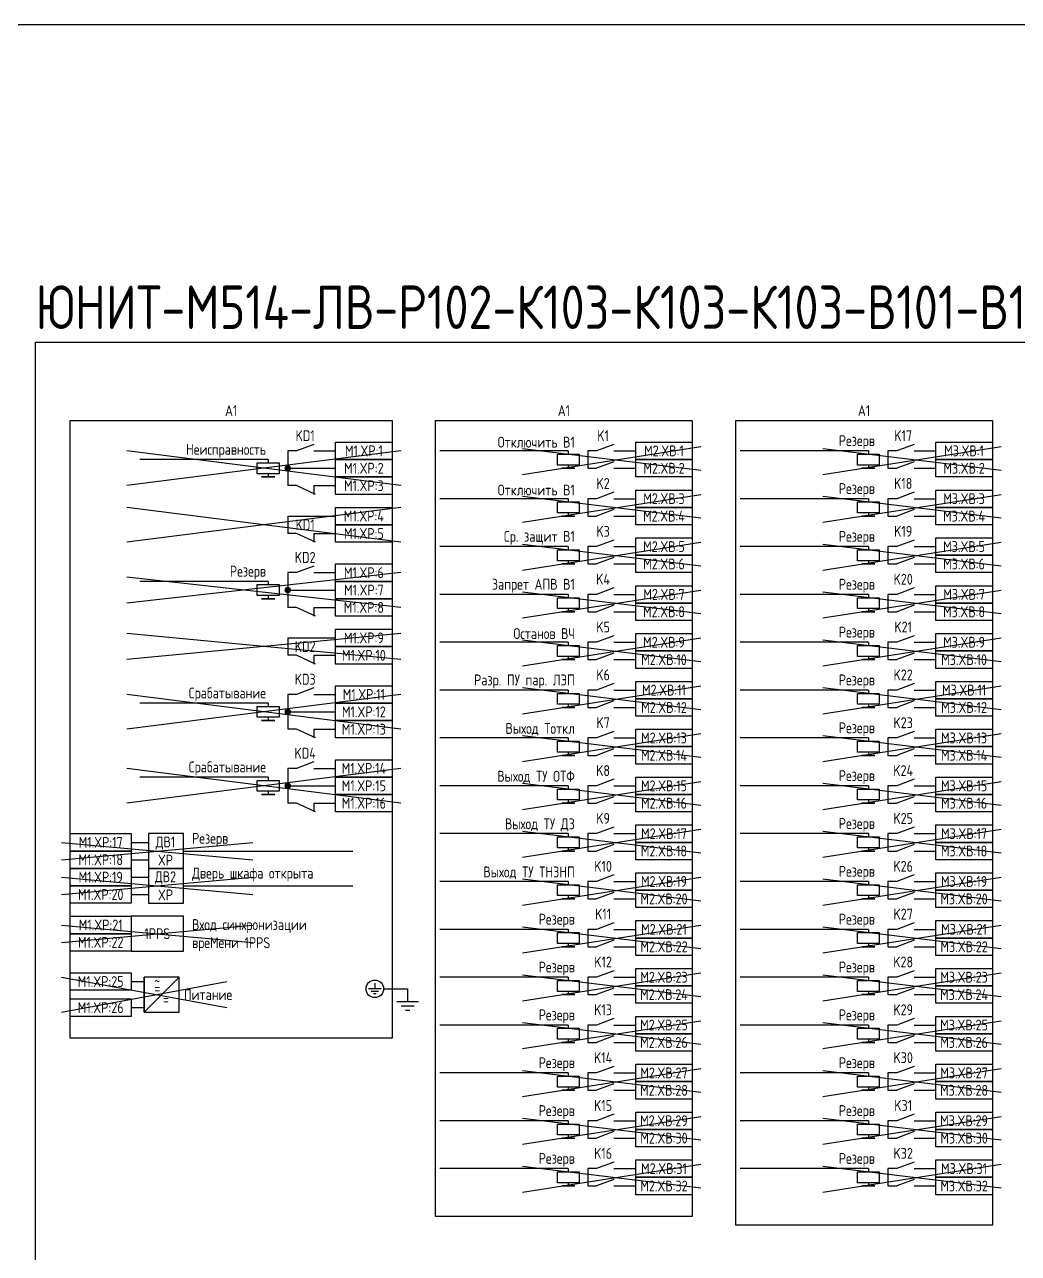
# Model space of a CAD drawing. Header units: millimetres. Extents: x -863 to 2106, y -90 to 586.
# Drawn here: x -2.5 to 226, y 303.5 to 586 of the extents above; entities that cross this region are included whole.
import ezdxf

# ---------------------------------------------------------------- set-up
doc = ezdxf.new("R2010")
doc.units = ezdxf.units.MM
doc.styles.add('Gost_type_A', font='GOST_0.TTF')

# ---------------------------------------------------------------- blocks, each defined once
blk = doc.blocks.new('POINT')
at = {"const_width": 0.75}
blk.add_lwpolyline([(-0.375, 0, 1), (0.375, 0, 1)], format="xyb", close=True, dxfattribs=at)

msp = doc.modelspace()

# ---------------------------------------------------------------- linework, layer by layer
at = {"ltscale": 4.32}
for p, q in [((64.01, 489.5), (60.01, 488)), ((133.01, 489.5), (129.01, 488)), ((202.01, 489.5), (198.01, 488)), ((133.01, 485.5), (129.01, 484)), ((202.01, 485.5), (198.01, 484)), ((64.4, 478), (60.01, 480)), ((133.01, 478.5), (129.01, 477)), ((202.01, 478.5), (198.01, 477)), ((133.01, 474.5), (129.01, 473)), ((202.01, 474.5), (198.01, 473)), ((64.4, 467), (60.01, 469)), ((133.01, 467.5), (129.01, 466)), ((202.01, 467.5), (198.01, 466)), ((133.01, 463.5), (129.01, 462)), ((202.01, 463.5), (198.01, 462)), ((64.01, 461.5), (60.01, 460)), ((133.01, 456.5), (129.01, 455)), ((202.01, 456.5), (198.01, 455)), ((133.01, 452.5), (129.01, 451)), ((202.01, 452.5), (198.01, 451)), ((64.4, 450), (60.01, 452)), ((133.01, 445.5), (129.01, 444)), ((202.01, 445.5), (198.01, 444)), ((64.4, 439), (60.01, 441)), ((133.01, 441.5), (129.01, 440)), ((202.01, 441.5), (198.01, 440)), ((64.01, 433.5), (60.01, 432)), ((133.01, 434.5), (129.01, 433)), ((202.01, 434.5), (198.01, 433)), ((133.01, 430.5), (129.01, 429)), ((202.01, 430.5), (198.01, 429)), ((64.4, 422), (60.01, 424)), ((133.01, 423.5), (129.01, 422)), ((202.01, 423.5), (198.01, 422)), ((133.01, 419.5), (129.01, 418)), ((202.01, 419.5), (198.01, 418)), ((64.01, 416.5), (60.01, 415)), ((133.01, 412.5), (129.01, 411)), ((202.01, 412.5), (198.01, 411)), ((64.4, 405), (60.01, 407)), ((133.01, 408.5), (129.01, 407)), ((202.01, 408.5), (198.01, 407)), ((133.01, 401.5), (129.01, 400)), ((202.01, 401.5), (198.01, 400)), ((133.01, 397.5), (129.01, 396)), ((202.01, 397.5), (198.01, 396)), ((133.01, 390.5), (129.01, 389)), ((202.01, 390.5), (198.01, 389)), ((133.01, 386.5), (129.01, 385)), ((202.01, 386.5), (198.01, 385)), ((133.01, 379.5), (129.01, 378)), ((202.01, 379.5), (198.01, 378)), ((133.01, 375.5), (129.01, 374)), ((202.01, 375.5), (198.01, 374)), ((133.01, 368.5), (129.01, 367)), ((202.01, 368.5), (198.01, 367)), ((78.04, 365.6), (78.04, 364.32)), ((133.01, 364.5), (129.01, 363)), ((202.01, 364.5), (198.01, 363)), ((79.46, 364.32), (76.61, 364.32)), ((78.89, 363.75), (77.18, 363.75)), ((78.32, 363.18), (77.75, 363.18)), ((85.57, 364.32), (85.57, 361.32)), ((88.07, 361.32), (83.07, 361.32)), ((87.07, 360.32), (84.07, 360.32)), ((86.07, 359.32), (85.07, 359.32)), ((133.01, 357.5), (129.01, 356)), ((202.01, 357.5), (198.01, 356)), ((133.01, 353.5), (129.01, 352)), ((202.01, 353.5), (198.01, 352)), ((133.01, 346.5), (129.01, 345)), ((202.01, 346.5), (198.01, 345)), ((133.01, 342.5), (129.01, 341)), ((202.01, 342.5), (198.01, 341)), ((133.01, 335.5), (129.01, 334)), ((202.01, 335.5), (198.01, 334)), ((133.01, 331.5), (129.01, 330)), ((202.01, 331.5), (198.01, 330)), ((133.01, 324.5), (129.01, 323)), ((202.01, 324.5), (198.01, 323)), ((133.01, 320.5), (129.01, 319)), ((202.01, 320.5), (198.01, 319))]:
    msp.add_line(p, q, dxfattribs=at)
at = {"color": 6}
for p, q in [((112, 482.58), (153, 489)), ((84, 480), (21, 488)), ((84, 488), (21, 480)), ((112, 488.58), (153, 483.58)), ((112, 471.58), (153, 478)), ((112, 477.58), (153, 472.58)), ((84, 467), (21, 475)), ((84, 475), (21, 467)), ((112, 460.58), (153, 467)), ((112, 466.58), (153, 461.58)), ((112, 449.58), (153, 456)), ((112, 455.58), (153, 450.58)), ((112, 438.58), (153, 445)), ((112, 444.58), (153, 439.58)), ((112, 427.58), (153, 434)), ((112, 433.58), (153, 428.58)), ((84, 424), (21, 432)), ((84, 432), (21, 424)), ((112, 416.58), (153, 423)), ((112, 422.58), (153, 417.58)), ((84, 407), (21, 415)), ((84, 415), (21, 407)), ((112, 405.58), (153, 412)), ((112, 411.58), (153, 406.58)), ((112, 394.58), (153, 401)), ((112, 400.58), (153, 395.58)), ((6, 390), (50, 386)), ((6, 386), (50, 390)), ((112, 383.58), (153, 390)), ((112, 389.58), (153, 384.58)), ((6, 367), (44, 360)), ((6, 359), (44, 366))]:
    msp.add_line(p, q, dxfattribs=at)
at = {"color": 114, "true_color": 0x139b48}
for p, q in [((181, 482.58), (222, 489)), ((181, 488.58), (222, 483.58)), ((181, 471.58), (222, 478)), ((181, 477.58), (222, 472.58)), ((181, 460.58), (222, 467)), ((181, 466.58), (222, 461.58)), ((84, 460), (21, 453)), ((84, 452), (21, 459)), ((181, 449.58), (222, 456)), ((181, 455.58), (222, 450.58)), ((84, 440), (21, 446)), ((84, 446), (21, 440)), ((181, 438.58), (222, 445)), ((181, 444.58), (222, 439.58)), ((181, 427.58), (222, 434)), ((181, 433.58), (222, 428.58)), ((181, 416.58), (222, 423)), ((181, 422.58), (222, 417.58)), ((181, 405.58), (222, 412)), ((181, 411.58), (222, 406.58)), ((181, 394.58), (222, 401)), ((181, 400.58), (222, 395.58)), ((6, 398), (50, 394)), ((6, 394), (50, 398)), ((181, 383.58), (222, 390)), ((181, 389.58), (222, 384.58)), ((6, 379), (50, 375)), ((6, 375), (50, 379)), ((112, 372.58), (153, 379)), ((112, 378.58), (153, 373.58)), ((181, 372.58), (222, 379)), ((181, 378.58), (222, 373.58)), ((112, 361.58), (153, 368)), ((112, 367.58), (153, 362.58)), ((181, 361.58), (222, 368)), ((181, 367.58), (222, 362.58)), ((112, 350.58), (153, 357)), ((112, 356.58), (153, 351.58)), ((181, 350.58), (222, 357)), ((181, 356.58), (222, 351.58)), ((112, 339.58), (153, 346)), ((112, 345.58), (153, 340.58)), ((181, 339.58), (222, 346)), ((181, 345.58), (222, 340.58)), ((112, 328.58), (153, 335)), ((112, 334.58), (153, 329.58)), ((181, 328.58), (222, 335)), ((181, 334.58), (222, 329.58)), ((112, 317.58), (153, 324)), ((112, 323.58), (153, 318.58)), ((181, 317.58), (222, 324)), ((181, 323.58), (222, 318.58))]:
    msp.add_line(p, q, dxfattribs=at)
for p, q in [((53.51, 486), (24.01, 486)), ((53.51, 486), (53.51, 485.25)), ((122.51, 488), (93.01, 488)), ((122.51, 488), (122.51, 487.25)), ((191.51, 488), (162.01, 488)), ((191.51, 488), (191.51, 487.25)), ((122.51, 484.75), (122.51, 484)), ((191.51, 484.75), (191.51, 484)), ((53.51, 482.75), (53.51, 482)), ((64.01, 480), (64.01, 478)), ((122.51, 477), (93.01, 477)), ((122.51, 477), (122.51, 476.25)), ((191.51, 477), (162.01, 477)), ((191.51, 477), (191.51, 476.25)), ((58.01, 473), (58.01, 469)), ((122.51, 473.75), (122.51, 473)), ((191.51, 473.75), (191.51, 473)), ((64.01, 469), (64.01, 467)), ((122.51, 466), (93.01, 466)), ((122.51, 466), (122.51, 465.25)), ((191.51, 466), (162.01, 466)), ((191.51, 466), (191.51, 465.25)), ((122.51, 462.75), (122.51, 462)), ((191.51, 462.75), (191.51, 462)), ((53.51, 458), (24.01, 458)), ((53.51, 458), (53.51, 457.25)), ((122.51, 455), (93.01, 455)), ((122.51, 455), (122.51, 454.25)), ((191.51, 455), (162.01, 455)), ((191.51, 455), (191.51, 454.25)), ((53.51, 454.75), (53.51, 454)), ((64.01, 452), (64.01, 450)), ((122.51, 451.75), (122.51, 451)), ((191.51, 451.75), (191.51, 451)), ((58.01, 445), (58.01, 441)), ((122.51, 444), (93.01, 444)), ((122.51, 444), (122.51, 443.25)), ((191.51, 444), (162.01, 444)), ((191.51, 444), (191.51, 443.25)), ((64.01, 441), (64.01, 439)), ((122.51, 440.75), (122.51, 440)), ((191.51, 440.75), (191.51, 440)), ((122.51, 433), (93.01, 433)), ((122.51, 433), (122.51, 432.25)), ((191.51, 433), (162.01, 433)), ((191.51, 433), (191.51, 432.25)), ((53.51, 430), (24.01, 430)), ((53.51, 430), (53.51, 429.25)), ((122.51, 429.75), (122.51, 429)), ((191.51, 429.75), (191.51, 429)), ((53.51, 426.75), (53.51, 426)), ((64.01, 424), (64.01, 422)), ((122.51, 422), (93.01, 422)), ((122.51, 422), (122.51, 421.25)), ((191.51, 422), (162.01, 422)), ((191.51, 422), (191.51, 421.25)), ((122.51, 418.75), (122.51, 418)), ((191.51, 418.75), (191.51, 418)), ((53.51, 413), (24.01, 413)), ((53.51, 413), (53.51, 412.25)), ((53.51, 409.75), (53.51, 409)), ((122.51, 411), (93.01, 411)), ((122.51, 411), (122.51, 410.25)), ((191.51, 411), (162.01, 411)), ((191.51, 411), (191.51, 410.25)), ((64.01, 407), (64.01, 405)), ((122.51, 407.75), (122.51, 407)), ((191.51, 407.75), (191.51, 407)), ((122.51, 400), (93.01, 400)), ((122.51, 400), (122.51, 399.25)), ((191.51, 400), (162.01, 400)), ((191.51, 400), (191.51, 399.25)), ((22.01, 398), (26.01, 398)), ((34.01, 396), (73.01, 396)), ((122.51, 396.75), (122.51, 396)), ((191.51, 396.75), (191.51, 396)), ((22.01, 394), (26.01, 394)), ((22.01, 390), (26.01, 390)), ((34.01, 388), (73.01, 388)), ((122.51, 389), (93.01, 389)), ((122.51, 389), (122.51, 388.25)), ((191.51, 389), (162.01, 389)), ((191.51, 389), (191.51, 388.25)), ((22.01, 386), (26.01, 386)), ((122.51, 385.75), (122.51, 385)), ((191.51, 385.75), (191.51, 385)), ((122.51, 378), (93.01, 378)), ((122.51, 378), (122.51, 377.25)), ((191.51, 378), (162.01, 378)), ((191.51, 378), (191.51, 377.25)), ((122.51, 374.75), (122.51, 374)), ((191.51, 374.75), (191.51, 374)), ((25.01, 359), (25.01, 367)), ((25.01, 359), (33.01, 367)), ((122.51, 367), (93.01, 367)), ((122.51, 367), (122.51, 366.25)), ((191.51, 367), (162.01, 367)), ((191.51, 367), (191.51, 366.25)), ((80.06, 364.32), (85.57, 364.32)), ((122.51, 363.75), (122.51, 363)), ((191.51, 363.75), (191.51, 363)), ((122.51, 356), (93.01, 356)), ((122.51, 356), (122.51, 355.25)), ((191.51, 356), (162.01, 356)), ((191.51, 356), (191.51, 355.25)), ((122.51, 352.75), (122.51, 352)), ((191.51, 352.75), (191.51, 352)), ((122.51, 345), (93.01, 345)), ((122.51, 345), (122.51, 344.25)), ((191.51, 345), (162.01, 345)), ((191.51, 345), (191.51, 344.25)), ((122.51, 341.75), (122.51, 341)), ((191.51, 341.75), (191.51, 341)), ((122.51, 334), (93.01, 334)), ((122.51, 334), (122.51, 333.25)), ((191.51, 334), (162.01, 334)), ((191.51, 334), (191.51, 333.25)), ((122.51, 330.75), (122.51, 330)), ((191.51, 330.75), (191.51, 330)), ((122.51, 323), (93.01, 323)), ((122.51, 323), (122.51, 322.25)), ((191.51, 323), (162.01, 323)), ((191.51, 323), (191.51, 322.25)), ((122.51, 319.75), (122.51, 319)), ((191.51, 319.75), (191.51, 319))]:
    msp.add_line(p, q)
at = {"ltscale": 1.08}
for p, q in [((60.01, 488), (58.01, 488)), ((58.01, 488), (58.01, 480)), ((64.01, 488), (69.01, 488)), ((129.01, 488), (127.01, 488)), ((127.01, 488), (127.01, 484)), ((133.01, 488), (138.01, 488)), ((198.01, 488), (196.01, 488)), ((196.01, 488), (196.01, 484)), ((202.01, 488), (207.01, 488)), ((58.01, 484), (69.01, 484)), ((127.01, 484), (129.01, 484)), ((133.01, 484), (138.01, 484)), ((196.01, 484), (198.01, 484)), ((202.01, 484), (207.01, 484)), ((60.01, 480), (58.01, 480)), ((64.01, 480), (69.01, 480)), ((129.01, 477), (127.01, 477)), ((127.01, 477), (127.01, 473)), ((133.01, 477), (138.01, 477)), ((198.01, 477), (196.01, 477)), ((196.01, 477), (196.01, 473)), ((202.01, 477), (207.01, 477)), ((58.01, 473), (69.01, 473)), ((127.01, 473), (129.01, 473)), ((133.01, 473), (138.01, 473)), ((196.01, 473), (198.01, 473)), ((202.01, 473), (207.01, 473)), ((60.01, 469), (58.01, 469)), ((64.01, 469), (69.01, 469)), ((129.01, 466), (127.01, 466)), ((127.01, 466), (127.01, 462)), ((133.01, 466), (138.01, 466)), ((198.01, 466), (196.01, 466)), ((196.01, 466), (196.01, 462)), ((202.01, 466), (207.01, 466)), ((127.01, 462), (129.01, 462)), ((133.01, 462), (138.01, 462)), ((196.01, 462), (198.01, 462)), ((202.01, 462), (207.01, 462)), ((60.01, 460), (58.01, 460)), ((58.01, 460), (58.01, 452)), ((64.01, 460), (69.01, 460)), ((58.01, 456), (69.01, 456)), ((129.01, 455), (127.01, 455)), ((127.01, 455), (127.01, 451)), ((133.01, 455), (138.01, 455)), ((198.01, 455), (196.01, 455)), ((196.01, 455), (196.01, 451)), ((202.01, 455), (207.01, 455)), ((60.01, 452), (58.01, 452)), ((64.01, 452), (69.01, 452)), ((127.01, 451), (129.01, 451)), ((133.01, 451), (138.01, 451)), ((196.01, 451), (198.01, 451)), ((202.01, 451), (207.01, 451)), ((58.01, 445), (69.01, 445)), ((129.01, 444), (127.01, 444)), ((127.01, 444), (127.01, 440)), ((133.01, 444), (138.01, 444)), ((198.01, 444), (196.01, 444)), ((196.01, 444), (196.01, 440)), ((202.01, 444), (207.01, 444)), ((60.01, 441), (58.01, 441)), ((64.01, 441), (69.01, 441)), ((127.01, 440), (129.01, 440)), ((133.01, 440), (138.01, 440)), ((196.01, 440), (198.01, 440)), ((202.01, 440), (207.01, 440)), ((129.01, 433), (127.01, 433)), ((127.01, 433), (127.01, 429)), ((133.01, 433), (138.01, 433)), ((198.01, 433), (196.01, 433)), ((196.01, 433), (196.01, 429)), ((202.01, 433), (207.01, 433)), ((60.01, 432), (58.01, 432)), ((58.01, 432), (58.01, 424)), ((64.01, 432), (69.01, 432)), ((58.01, 428), (69.01, 428)), ((127.01, 429), (129.01, 429)), ((133.01, 429), (138.01, 429)), ((196.01, 429), (198.01, 429)), ((202.01, 429), (207.01, 429)), ((60.01, 424), (58.01, 424)), ((64.01, 424), (69.01, 424)), ((129.01, 422), (127.01, 422)), ((127.01, 422), (127.01, 418)), ((133.01, 422), (138.01, 422)), ((198.01, 422), (196.01, 422)), ((196.01, 422), (196.01, 418)), ((202.01, 422), (207.01, 422)), ((127.01, 418), (129.01, 418)), ((133.01, 418), (138.01, 418)), ((196.01, 418), (198.01, 418)), ((202.01, 418), (207.01, 418)), ((60.01, 415), (58.01, 415)), ((58.01, 415), (58.01, 407)), ((64.01, 415), (69.01, 415)), ((58.01, 411), (69.01, 411)), ((129.01, 411), (127.01, 411)), ((127.01, 411), (127.01, 407)), ((133.01, 411), (138.01, 411)), ((198.01, 411), (196.01, 411)), ((196.01, 411), (196.01, 407)), ((202.01, 411), (207.01, 411)), ((60.01, 407), (58.01, 407)), ((64.01, 407), (69.01, 407)), ((127.01, 407), (129.01, 407)), ((133.01, 407), (138.01, 407)), ((196.01, 407), (198.01, 407)), ((202.01, 407), (207.01, 407)), ((129.01, 400), (127.01, 400)), ((127.01, 400), (127.01, 396)), ((133.01, 400), (138.01, 400)), ((198.01, 400), (196.01, 400)), ((196.01, 400), (196.01, 396)), ((202.01, 400), (207.01, 400)), ((127.01, 396), (129.01, 396)), ((133.01, 396), (138.01, 396)), ((196.01, 396), (198.01, 396)), ((202.01, 396), (207.01, 396)), ((129.01, 389), (127.01, 389)), ((127.01, 389), (127.01, 385)), ((133.01, 389), (138.01, 389)), ((198.01, 389), (196.01, 389)), ((196.01, 389), (196.01, 385)), ((202.01, 389), (207.01, 389)), ((127.01, 385), (129.01, 385)), ((133.01, 385), (138.01, 385)), ((196.01, 385), (198.01, 385)), ((202.01, 385), (207.01, 385)), ((129.01, 378), (127.01, 378)), ((127.01, 378), (127.01, 374)), ((133.01, 378), (138.01, 378)), ((198.01, 378), (196.01, 378)), ((196.01, 378), (196.01, 374)), ((202.01, 378), (207.01, 378)), ((127.01, 374), (129.01, 374)), ((133.01, 374), (138.01, 374)), ((196.01, 374), (198.01, 374)), ((202.01, 374), (207.01, 374)), ((129.01, 367), (127.01, 367)), ((127.01, 367), (127.01, 363)), ((133.01, 367), (138.01, 367)), ((198.01, 367), (196.01, 367)), ((196.01, 367), (196.01, 363)), ((202.01, 367), (207.01, 367)), ((127.01, 363), (129.01, 363)), ((133.01, 363), (138.01, 363)), ((196.01, 363), (198.01, 363)), ((202.01, 363), (207.01, 363)), ((129.01, 356), (127.01, 356)), ((127.01, 356), (127.01, 352)), ((133.01, 356), (138.01, 356)), ((198.01, 356), (196.01, 356)), ((196.01, 356), (196.01, 352)), ((202.01, 356), (207.01, 356)), ((127.01, 352), (129.01, 352)), ((133.01, 352), (138.01, 352)), ((196.01, 352), (198.01, 352)), ((202.01, 352), (207.01, 352)), ((129.01, 345), (127.01, 345)), ((127.01, 345), (127.01, 341)), ((133.01, 345), (138.01, 345)), ((198.01, 345), (196.01, 345)), ((196.01, 345), (196.01, 341)), ((202.01, 345), (207.01, 345)), ((127.01, 341), (129.01, 341)), ((133.01, 341), (138.01, 341)), ((196.01, 341), (198.01, 341)), ((202.01, 341), (207.01, 341)), ((129.01, 334), (127.01, 334)), ((127.01, 334), (127.01, 330)), ((133.01, 334), (138.01, 334)), ((198.01, 334), (196.01, 334)), ((196.01, 334), (196.01, 330)), ((202.01, 334), (207.01, 334)), ((127.01, 330), (129.01, 330)), ((133.01, 330), (138.01, 330)), ((196.01, 330), (198.01, 330)), ((202.01, 330), (207.01, 330)), ((129.01, 323), (127.01, 323)), ((127.01, 323), (127.01, 319)), ((133.01, 323), (138.01, 323)), ((198.01, 323), (196.01, 323)), ((196.01, 323), (196.01, 319)), ((202.01, 323), (207.01, 323)), ((127.01, 319), (129.01, 319)), ((133.01, 319), (138.01, 319)), ((196.01, 319), (198.01, 319)), ((202.01, 319), (207.01, 319))]:
    msp.add_line(p, q, dxfattribs=at)
at = {"ltscale": 4}
for p, q in [((22.01, 366), (25.01, 366)), ((22.01, 360), (25.01, 360))]:
    msp.add_line(p, q, dxfattribs=at)
for points in [[(-863, 586), (2106, 586), (2106, -90), (-863, -90)], [(0, 513), (761, 513), (761, 297), (0, 297)], [(8.01, 495), (82.01, 495), (82.01, 353), (8.01, 353)], [(92.01, 495), (151.01, 495), (151.01, 312), (92.01, 312)], [(161.01, 495), (220.01, 495), (220.01, 310), (161.01, 310)], [(69.01, 490), (82.01, 490), (82.01, 486), (69.01, 486)], [(138.01, 490), (151.01, 490), (151.01, 486), (138.01, 486)], [(207.01, 490), (220.01, 490), (220.01, 486), (207.01, 486)], [(69.01, 486), (82.01, 486), (82.01, 482), (69.01, 482)], [(125.01, 487.25), (125.01, 484.75), (120.01, 484.75), (120.01, 487.25)], [(138.01, 486), (151.01, 486), (151.01, 482), (138.01, 482)], [(194.01, 487.25), (194.01, 484.75), (189.01, 484.75), (189.01, 487.25)], [(207.01, 486), (220.01, 486), (220.01, 482), (207.01, 482)], [(56.01, 485.25), (56.01, 482.75), (51.01, 482.75), (51.01, 485.25)], [(124.01, 484), (121.01, 484)], [(193.01, 484), (190.01, 484)], [(55.01, 482), (52.01, 482)], [(69.01, 482), (82.01, 482), (82.01, 478), (69.01, 478)], [(138.01, 479), (151.01, 479), (151.01, 475), (138.01, 475)], [(207.01, 479), (220.01, 479), (220.01, 475), (207.01, 475)], [(69.01, 475), (82.01, 475), (82.01, 471), (69.01, 471)], [(125.01, 476.25), (125.01, 473.75), (120.01, 473.75), (120.01, 476.25)], [(138.01, 475), (151.01, 475), (151.01, 471), (138.01, 471)], [(194.01, 476.25), (194.01, 473.75), (189.01, 473.75), (189.01, 476.25)], [(207.01, 475), (220.01, 475), (220.01, 471), (207.01, 471)], [(124.01, 473), (121.01, 473)], [(193.01, 473), (190.01, 473)], [(69.01, 471), (82.01, 471), (82.01, 467), (69.01, 467)], [(138.01, 468), (151.01, 468), (151.01, 464), (138.01, 464)], [(207.01, 468), (220.01, 468), (220.01, 464), (207.01, 464)], [(125.01, 465.25), (125.01, 462.75), (120.01, 462.75), (120.01, 465.25)], [(138.01, 464), (151.01, 464), (151.01, 460), (138.01, 460)], [(194.01, 465.25), (194.01, 462.75), (189.01, 462.75), (189.01, 465.25)], [(207.01, 464), (220.01, 464), (220.01, 460), (207.01, 460)], [(69.01, 462), (82.01, 462), (82.01, 458), (69.01, 458)], [(124.01, 462), (121.01, 462)], [(193.01, 462), (190.01, 462)], [(69.01, 458), (82.01, 458), (82.01, 454), (69.01, 454)], [(56.01, 457.25), (56.01, 454.75), (51.01, 454.75), (51.01, 457.25)], [(138.01, 457), (151.01, 457), (151.01, 453), (138.01, 453)], [(207.01, 457), (220.01, 457), (220.01, 453), (207.01, 453)], [(55.01, 454), (52.01, 454)], [(69.01, 454), (82.01, 454), (82.01, 450), (69.01, 450)], [(125.01, 454.25), (125.01, 451.75), (120.01, 451.75), (120.01, 454.25)], [(138.01, 453), (151.01, 453), (151.01, 449), (138.01, 449)], [(194.01, 454.25), (194.01, 451.75), (189.01, 451.75), (189.01, 454.25)], [(207.01, 453), (220.01, 453), (220.01, 449), (207.01, 449)], [(124.01, 451), (121.01, 451)], [(193.01, 451), (190.01, 451)], [(69.01, 447), (82.01, 447), (82.01, 443), (69.01, 443)], [(138.01, 446), (151.01, 446), (151.01, 442), (138.01, 442)], [(207.01, 446), (220.01, 446), (220.01, 442), (207.01, 442)], [(69.01, 443), (82.01, 443), (82.01, 439), (69.01, 439)], [(125.01, 443.25), (125.01, 440.75), (120.01, 440.75), (120.01, 443.25)], [(138.01, 442), (151.01, 442), (151.01, 438), (138.01, 438)], [(194.01, 443.25), (194.01, 440.75), (189.01, 440.75), (189.01, 443.25)], [(207.01, 442), (220.01, 442), (220.01, 438), (207.01, 438)], [(124.01, 440), (121.01, 440)], [(193.01, 440), (190.01, 440)], [(69.01, 434), (82.01, 434), (82.01, 430), (69.01, 430)], [(125.01, 432.25), (125.01, 429.75), (120.01, 429.75), (120.01, 432.25)], [(138.01, 435), (151.01, 435), (151.01, 431), (138.01, 431)], [(194.01, 432.25), (194.01, 429.75), (189.01, 429.75), (189.01, 432.25)], [(207.01, 435), (220.01, 435), (220.01, 431), (207.01, 431)], [(69.01, 430), (82.01, 430), (82.01, 426), (69.01, 426)], [(138.01, 431), (151.01, 431), (151.01, 427), (138.01, 427)], [(207.01, 431), (220.01, 431), (220.01, 427), (207.01, 427)], [(56.01, 429.25), (56.01, 426.75), (51.01, 426.75), (51.01, 429.25)], [(124.01, 429), (121.01, 429)], [(193.01, 429), (190.01, 429)], [(55.01, 426), (52.01, 426)], [(69.01, 426), (82.01, 426), (82.01, 422), (69.01, 422)], [(138.01, 424), (151.01, 424), (151.01, 420), (138.01, 420)], [(207.01, 424), (220.01, 424), (220.01, 420), (207.01, 420)], [(125.01, 421.25), (125.01, 418.75), (120.01, 418.75), (120.01, 421.25)], [(194.01, 421.25), (194.01, 418.75), (189.01, 418.75), (189.01, 421.25)], [(138.01, 420), (151.01, 420), (151.01, 416), (138.01, 416)], [(207.01, 420), (220.01, 420), (220.01, 416), (207.01, 416)], [(69.01, 417), (82.01, 417), (82.01, 413), (69.01, 413)], [(124.01, 418), (121.01, 418)], [(193.01, 418), (190.01, 418)], [(69.01, 413), (82.01, 413), (82.01, 409), (69.01, 409)], [(138.01, 413), (151.01, 413), (151.01, 409), (138.01, 409)], [(207.01, 413), (220.01, 413), (220.01, 409), (207.01, 409)], [(56.01, 412.25), (56.01, 409.75), (51.01, 409.75), (51.01, 412.25)], [(125.01, 410.25), (125.01, 407.75), (120.01, 407.75), (120.01, 410.25)], [(194.01, 410.25), (194.01, 407.75), (189.01, 407.75), (189.01, 410.25)], [(55.01, 409), (52.01, 409)], [(69.01, 409), (82.01, 409), (82.01, 405), (69.01, 405)], [(124.01, 407), (121.01, 407)], [(138.01, 409), (151.01, 409), (151.01, 405), (138.01, 405)], [(193.01, 407), (190.01, 407)], [(207.01, 409), (220.01, 409), (220.01, 405), (207.01, 405)], [(138.01, 402), (151.01, 402), (151.01, 398), (138.01, 398)], [(207.01, 402), (220.01, 402), (220.01, 398), (207.01, 398)], [(8.01, 400), (22.01, 400), (22.01, 396), (8.01, 396)], [(125.01, 399.25), (125.01, 396.75), (120.01, 396.75), (120.01, 399.25)], [(194.01, 399.25), (194.01, 396.75), (189.01, 396.75), (189.01, 399.25)], [(8.01, 396), (22.01, 396), (22.01, 392), (8.01, 392)], [(124.01, 396), (121.01, 396)], [(138.01, 398), (151.01, 398), (151.01, 394), (138.01, 394)], [(193.01, 396), (190.01, 396)], [(207.01, 398), (220.01, 398), (220.01, 394), (207.01, 394)], [(8.01, 392), (22.01, 392), (22.01, 388), (8.01, 388)], [(138.01, 391), (151.01, 391), (151.01, 387), (138.01, 387)], [(207.01, 391), (220.01, 391), (220.01, 387), (207.01, 387)], [(8.01, 388), (22.01, 388), (22.01, 384), (8.01, 384)], [(125.01, 388.25), (125.01, 385.75), (120.01, 385.75), (120.01, 388.25)], [(194.01, 388.25), (194.01, 385.75), (189.01, 385.75), (189.01, 388.25)], [(124.01, 385), (121.01, 385)], [(138.01, 387), (151.01, 387), (151.01, 383), (138.01, 383)], [(193.01, 385), (190.01, 385)], [(207.01, 387), (220.01, 387), (220.01, 383), (207.01, 383)], [(8.01, 381), (22.01, 381), (22.01, 377), (8.01, 377)], [(138.01, 380), (151.01, 380), (151.01, 376), (138.01, 376)], [(207.01, 380), (220.01, 380), (220.01, 376), (207.01, 376)], [(8.01, 377), (22.01, 377), (22.01, 373), (8.01, 373)], [(125.01, 377.25), (125.01, 374.75), (120.01, 374.75), (120.01, 377.25)], [(138.01, 376), (151.01, 376), (151.01, 372), (138.01, 372)], [(194.01, 377.25), (194.01, 374.75), (189.01, 374.75), (189.01, 377.25)], [(207.01, 376), (220.01, 376), (220.01, 372), (207.01, 372)], [(124.01, 374), (121.01, 374)], [(193.01, 374), (190.01, 374)], [(8.01, 368), (22.01, 368), (22.01, 364), (8.01, 364)], [(138.01, 369), (151.01, 369), (151.01, 365), (138.01, 365)], [(207.01, 369), (220.01, 369), (220.01, 365), (207.01, 365)], [(125.01, 366.25), (125.01, 363.75), (120.01, 363.75), (120.01, 366.25)], [(138.01, 365), (151.01, 365), (151.01, 361), (138.01, 361)], [(194.01, 366.25), (194.01, 363.75), (189.01, 363.75), (189.01, 366.25)], [(207.01, 365), (220.01, 365), (220.01, 361), (207.01, 361)], [(8.01, 362), (22.01, 362), (22.01, 358), (8.01, 358)], [(124.01, 363), (121.01, 363)], [(193.01, 363), (190.01, 363)], [(138.01, 358), (151.01, 358), (151.01, 354), (138.01, 354)], [(207.01, 358), (220.01, 358), (220.01, 354), (207.01, 354)], [(125.01, 355.25), (125.01, 352.75), (120.01, 352.75), (120.01, 355.25)], [(138.01, 354), (151.01, 354), (151.01, 350), (138.01, 350)], [(194.01, 355.25), (194.01, 352.75), (189.01, 352.75), (189.01, 355.25)], [(207.01, 354), (220.01, 354), (220.01, 350), (207.01, 350)], [(124.01, 352), (121.01, 352)], [(193.01, 352), (190.01, 352)], [(138.01, 347), (151.01, 347), (151.01, 343), (138.01, 343)], [(207.01, 347), (220.01, 347), (220.01, 343), (207.01, 343)], [(125.01, 344.25), (125.01, 341.75), (120.01, 341.75), (120.01, 344.25)], [(138.01, 343), (151.01, 343), (151.01, 339), (138.01, 339)], [(194.01, 344.25), (194.01, 341.75), (189.01, 341.75), (189.01, 344.25)], [(207.01, 343), (220.01, 343), (220.01, 339), (207.01, 339)], [(124.01, 341), (121.01, 341)], [(193.01, 341), (190.01, 341)], [(138.01, 336), (151.01, 336), (151.01, 332), (138.01, 332)], [(207.01, 336), (220.01, 336), (220.01, 332), (207.01, 332)], [(125.01, 333.25), (125.01, 330.75), (120.01, 330.75), (120.01, 333.25)], [(138.01, 332), (151.01, 332), (151.01, 328), (138.01, 328)], [(194.01, 333.25), (194.01, 330.75), (189.01, 330.75), (189.01, 333.25)], [(207.01, 332), (220.01, 332), (220.01, 328), (207.01, 328)], [(124.01, 330), (121.01, 330)], [(193.01, 330), (190.01, 330)], [(138.01, 325), (151.01, 325), (151.01, 321), (138.01, 321)], [(207.01, 325), (220.01, 325), (220.01, 321), (207.01, 321)], [(125.01, 322.25), (125.01, 319.75), (120.01, 319.75), (120.01, 322.25)], [(194.01, 322.25), (194.01, 319.75), (189.01, 319.75), (189.01, 322.25)], [(138.01, 321), (151.01, 321), (151.01, 317), (138.01, 317)], [(207.01, 321), (220.01, 321), (220.01, 317), (207.01, 317)], [(124.01, 319), (121.01, 319)], [(193.01, 319), (190.01, 319)]]:
    msp.add_lwpolyline(points, close=True)
for points in [[(26.01, 392), (34.01, 392), (34.01, 400), (26.01, 400)], [(26.01, 384), (34.01, 384), (34.01, 392), (26.01, 392)], [(22.01, 373), (34.01, 373), (34.01, 381), (22.01, 381)], [(25.01, 359), (33.01, 359), (33.01, 367), (25.01, 367)]]:
    msp.add_lwpolyline(points, close=True, dxfattribs=at)
msp.add_circle((78.04, 364.32), 2.02)

# ---------------------------------------------------------------- block references
for p in [(58.01, 484), (58.01, 456), (58.01, 428), (58.01, 411)]:
    msp.add_blockref('POINT', p)

# ---------------------------------------------------------------- texts
at = {"style": 'Gost_type_A'}
for s, insert, char_height, width, attachment_point, line_spacing_factor in [('ЮНИТ-М514-ЛВ-Р102-К103-К103-К103-В101-В101-В101-М179.0700-С01.03', (0, 516), 10, 855, 7, 0.9), ('A1', (45.01, 496), 2.5, 74.0002, 8, 0.9), ('A1', (121.51, 496), 2.5, 59, 8, 0.9), ('A1', (190.51, 496), 2.5, 59, 8, 0.9), ('Неисправность', (53.01, 488), 2.5, 37, 6, 0.8), ('Резерв', (53.01, 460), 2.5, 37, 6, 0.8), ('Срабатывание', (53.01, 432), 2.5, 37, 6, 0.8), ('Срабатывание', (53.01, 415), 2.5, 37, 6, 0.8)]:
    msp.add_mtext(s, dxfattribs=dict(at, insert=insert, char_height=char_height, width=width, attachment_point=attachment_point, line_spacing_factor=line_spacing_factor))
at = {"char_height": 2.5, "style": 'Gost_type_A'}
for s, insert, width, attachment_point in [('KD1', (62.01, 491.5), 8, 5), ('K1', (130.51, 491.5), 5, 5), ('Резерв', (193.01, 490), 31.0015, 6), ('K17', (199.51, 491.5), 5, 5), ('M1.XP:1', (75.51, 488), 13, 5), ('Отключить В1', (124.01, 490), 31.0015, 6), ('M2.XВ:1', (144.51, 488), 13, 5), ('M3.XВ:1', (213.51, 488), 13, 5), ('M1.XP:2', (75.51, 484), 13, 5), ('M2.XВ:2', (144.51, 484), 13, 5), ('M3.XВ:2', (213.51, 484), 13, 5), ('M1.XP:3', (75.51, 480), 13, 5), ('Отключить В1', (124.01, 479), 31.0015, 6), ('K2', (130.51, 480.5), 5, 5), ('Резерв', (193.01, 479), 31.0015, 6), ('K18', (199.51, 480.5), 5, 5), ('M2.XВ:3', (144.51, 477), 13, 5), ('M3.XВ:3', (213.51, 477), 13, 5), ('KD1', (62.01, 471), 8, 5), ('M1.XP:4', (75.51, 473), 13, 5), ('M2.XВ:4', (144.51, 473), 13, 5), ('M3.XВ:4', (213.51, 473), 13, 5), ('M1.XP:5', (75.51, 469), 13, 5), ('Ср. защит В1', (124.01, 468), 31.0015, 6), ('K3', (130.51, 469.5), 5, 5), ('Резерв', (193.01, 468), 31.0015, 6), ('K19', (199.51, 469.5), 5, 5), ('M2.XВ:5', (144.51, 466), 13, 5), ('M3.XВ:5', (213.51, 466), 13, 5), ('KD2', (62.01, 463.5), 8, 5), ('M1.XP:6', (75.51, 460), 13, 5), ('M2.XВ:6', (144.51, 462), 13, 5), ('M3.XВ:6', (213.51, 462), 13, 5), ('Запрет АПВ В1', (124.01, 457), 31.0015, 6), ('K4', (130.51, 458.5), 5, 5), ('Резерв', (193.01, 457), 31.0015, 6), ('K20', (199.51, 458.5), 5, 5), ('M1.XP:7', (75.51, 456), 13, 5), ('M2.XВ:7', (144.51, 455), 13, 5), ('M3.XВ:7', (213.51, 455), 13, 5), ('M1.XP:8', (75.51, 452), 13, 5), ('M2.XВ:8', (144.51, 451), 13, 5), ('M3.XВ:8', (213.51, 451), 13, 5), ('Останов ВЧ', (124.01, 446), 31.0015, 6), ('K5', (130.51, 447.5), 5, 5), ('Резерв', (193.01, 446), 31.0015, 6), ('K21', (199.51, 447.5), 5, 5), ('KD2', (62.01, 443), 8, 5), ('M1.XP:9', (75.51, 445), 13, 5), ('M2.XВ:9', (144.51, 444), 13, 5), ('M3.XВ:9', (213.51, 444), 13, 5), ('M1.XP:10', (75.51, 441), 13, 5), ('M2.XВ:10', (144.51, 440), 13, 5), ('M3.XВ:10', (213.51, 440), 13, 5), ('KD3', (62.01, 435.5), 8, 5), ('Разр. ПУ пар. ЛЭП', (124.01, 435), 31.0015, 6), ('K6', (130.51, 436.5), 5, 5), ('Резерв', (193.01, 435), 31.0015, 6), ('K22', (199.51, 436.5), 5, 5), ('M1.XP:11', (75.51, 432), 13, 5), ('M2.XВ:11', (144.51, 433), 13, 5), ('M3.XВ:11', (213.51, 433), 13, 5), ('M2.XВ:12', (144.51, 429), 13, 5), ('M3.XВ:12', (213.51, 429), 13, 5), ('M1.XP:12', (75.51, 428), 13, 5), ('K7', (130.51, 425.5), 5, 5), ('K23', (199.51, 425.5), 5, 5), ('M1.XP:13', (75.51, 424), 13, 5), ('Выход Тоткл', (124.01, 424), 31.0015, 6), ('Резерв', (193.01, 424), 31.0015, 6), ('M2.XВ:13', (144.51, 422), 13, 5), ('M3.XВ:13', (213.51, 422), 13, 5), ('KD4', (62.01, 418.5), 8, 5), ('M2.XВ:14', (144.51, 418), 13, 5), ('M3.XВ:14', (213.51, 418), 13, 5), ('M1.XP:14', (75.51, 415), 13, 5), ('K8', (130.51, 414.5), 5, 5), ('K24', (199.51, 414.5), 5, 5), ('Выход ТУ ОТФ', (124.01, 413), 31.0015, 6), ('Резерв', (193.01, 413), 31.0015, 6), ('M1.XP:15', (75.51, 411), 13, 5), ('M2.XВ:15', (144.51, 411), 13, 5), ('M3.XВ:15', (213.51, 411), 13, 5), ('M1.XP:16', (75.51, 407), 13, 5), ('M2.XВ:16', (144.51, 407), 13, 5), ('M3.XВ:16', (213.51, 407), 13, 5), ('K9', (130.51, 403.5), 5, 5), ('K25', (199.51, 403.5), 5, 5), ('Выход ТУ ДЗ', (124.01, 402), 31.0015, 6), ('M2.XВ:17', (144.51, 400), 13, 5), ('Резерв', (193.01, 402), 31.0015, 6), ('M3.XВ:17', (213.51, 400), 13, 5), ('M1.XP:17', (15.01, 398), 14, 5), ('ДВ1 XP', (29.89, 396), 7.7588, 5), ('Резерв', (36.01, 397), 27.8465, 7), ('M2.XВ:18', (144.51, 396), 13, 5), ('M3.XВ:18', (213.51, 396), 13, 5), ('M1.XP:18', (15.01, 394), 14, 5), ('K10', (130.51, 392.5), 5, 5), ('K26', (199.51, 392.5), 5, 5), ('M1.XP:19', (15.01, 390), 14, 5), ('ДВ2 XP', (29.89, 388), 7.7588, 5), ('Дверь шкафа открыта', (36.01, 389), 35.9749, 7), ('Выход ТУ ТНЗНП', (124.01, 391), 31.0015, 6), ('M2.XВ:19', (144.51, 389), 13, 5), ('Резерв', (193.01, 391), 31.0015, 6), ('M3.XВ:19', (213.51, 389), 13, 5), ('M1.XP:20', (15.01, 386), 14, 5), ('M2.XВ:20', (144.51, 385), 13, 5), ('M3.XВ:20', (213.51, 385), 13, 5), ('Резерв', (124.01, 380), 31.0015, 6), ('K11', (130.51, 381.5), 5, 5), ('Резерв', (193.01, 380), 31.0015, 6), ('K27', (199.51, 381.5), 5, 5), ('M1.XP:21', (15.01, 379), 14, 5), ('Вход синхронизации\\PвреMени 1PPS', (36.01, 373), 35.9749, 7), ('M2.XВ:21', (144.51, 378), 13, 5), ('M3.XВ:21', (213.51, 378), 13, 5), ('M1.XP:22', (15.01, 375), 14, 5), ('1PPS', (28.01, 377), 12, 5), ('M2.XВ:22', (144.51, 374), 13, 5), ('M3.XВ:22', (213.51, 374), 13, 5), ('Резерв', (124.01, 369), 31.0015, 6), ('K12', (130.51, 370.5), 5, 5), ('Резерв', (193.01, 369), 31.0015, 6), ('K28', (199.51, 370.5), 5, 5), ('M2.XВ:23', (144.51, 367), 13, 5), ('M3.XВ:23', (213.51, 367), 13, 5), ('M1.XP:25', (15, 366), 13.9956, 5), ('~', (28.01, 366.03), 2.7, 5), ('=', (28.01, 364.53), 6, 5), ('=', (30.01, 362), 6, 5), ('Питание', (39.68, 362.99), 11.3452, 5), ('M2.XВ:24', (144.51, 363), 13, 5), ('M3.XВ:24', (213.51, 363), 13, 5), ('M1.XP:26', (15, 360), 13.9956, 5), ('Резерв', (124.01, 358), 31.0015, 6), ('K13', (130.51, 359.5), 5, 5), ('Резерв', (193.01, 358), 31.0015, 6), ('K29', (199.51, 359.5), 5, 5), ('M2.XВ:25', (144.51, 356), 13, 5), ('M3.XВ:25', (213.51, 356), 13, 5), ('M2.XВ:26', (144.51, 352), 13, 5), ('M3.XВ:26', (213.51, 352), 13, 5), ('Резерв', (124.01, 347), 31.0015, 6), ('K14', (130.51, 348.5), 5, 5), ('Резерв', (193.01, 347), 31.0015, 6), ('K30', (199.51, 348.5), 5, 5), ('M2.XВ:27', (144.51, 345), 13, 5), ('M3.XВ:27', (213.51, 345), 13, 5), ('M2.XВ:28', (144.51, 341), 13, 5), ('M3.XВ:28', (213.51, 341), 13, 5), ('Резерв', (124.01, 336), 31.0015, 6), ('K15', (130.51, 337.5), 5, 5), ('Резерв', (193.01, 336), 31.0015, 6), ('K31', (199.51, 337.5), 5, 5), ('M2.XВ:29', (144.51, 334), 13, 5), ('M3.XВ:29', (213.51, 334), 13, 5), ('M2.XВ:30', (144.51, 330), 13, 5), ('M3.XВ:30', (213.51, 330), 13, 5), ('K16', (130.51, 326.5), 5, 5), ('K32', (199.51, 326.5), 5, 5), ('Резерв', (124.01, 325), 31.0015, 6), ('Резерв', (193.01, 325), 31.0015, 6), ('M2.XВ:31', (144.51, 323), 13, 5), ('M3.XВ:31', (213.51, 323), 13, 5), ('M2.XВ:32', (144.51, 319), 13, 5), ('M3.XВ:32', (213.51, 319), 13, 5)]:
    msp.add_mtext(s, dxfattribs=dict(at, insert=insert, width=width, attachment_point=attachment_point))

doc.saveas('drawing.dxf')
